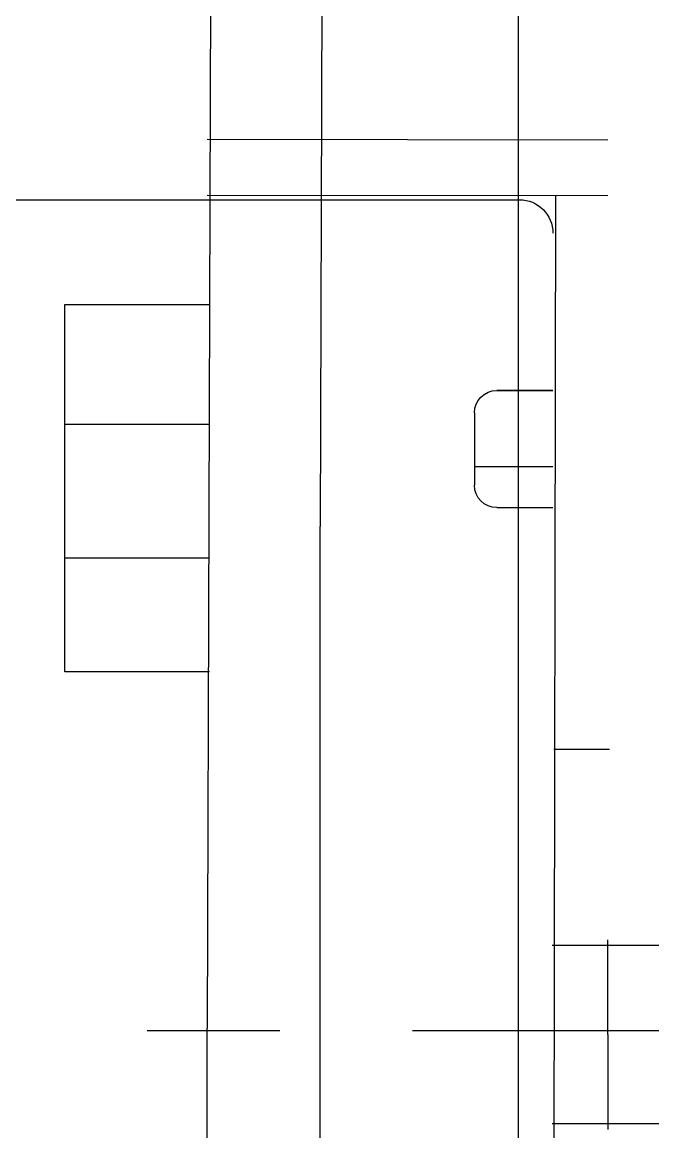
# Model space of a CAD drawing. Header units: millimetres. Extents: x 8981 to 59433, y 5244 to 14154.
# Drawn here: x 10527.3 to 10587.6, y 9290.9 to 9397.1 of the extents above; entities that cross this region are included whole.
import ezdxf

# ---------------------------------------------------------------- set-up
doc = ezdxf.new("R2010")
doc.units = ezdxf.units.MM
doc.linetypes.add('CENTERX2', pattern=[101.6, 63.5, -12.7, 12.7, -12.7])
doc.linetypes.add('DASHED', pattern=[19.05, 12.7, -6.35])
for name, color, linetype in [('2虚线层', 6, 'DASHED'), ('3中心线层', 1, 'CENTERX2'), ('6细线层', 4, 'Continuous')]:
    doc.layers.add(name, color=color, linetype=linetype)

# ---------------------------------------------------------------- blocks, each defined once
blk = doc.blocks.new('G$CE91B29D6')
at = {"layer": '3中心线层'}
blk.add_line((383.04, 0), (-78.59, 0), dxfattribs=at)
at = {"layer": '6细线层'}
for p, q in [((169.69, -251.52), (169.69, 249.22)), ((188.11, 231.01), (188.67, 48.25)), ((198.89, 195.71), (199.49, 0.24)), ((199.49, 85.31), (161.14, 85.25)), ((199.49, 79.95), (161.15, 79.91)), ((166.16, 79.92), (166.41, -76.31)), ((379.84, 79.51), (169.61, 79.51)), ((213.11, 69.47), (199.28, 69.47)), ((213.11, 34.32), (213.11, 69.47)), ((171.79, 61.26), (166.41, 61.26)), ((166.41, 61.26), (171.79, 61.26)), ((171.79, 61.26), (166.41, 61.26)), ((173.93, 59.12), (173.93, 52.19)), ((199.31, 58), (213.11, 58)), ((173.93, 53.99), (166.41, 53.99)), ((171.79, 50.06), (166.41, 50.06)), ((188.78, -197.54), (188.67, 48.25)), ((199.36, 45.2), (213.11, 45.2)), ((199.28, 34.32), (213.11, 34.32)), ((166.32, 26.93), (160.99, 26.92)), ((161.15, -0.37), (161.15, 8.7)), ((81.35, 8.16), (166.49, 8.16)), ((199.49, -197.54), (199.49, 0.24)), ((161.15, -0.37), (161.15, -9.45)), ((81.33, -8.91), (166.49, -8.91))]:
    blk.add_line(p, q, dxfattribs=at)
for centre, radius, start, end in [((169.61, 76.31), 3.2, 90, 180), ((171.79, 59.12), 2.13, 0, 90), ((171.79, 52.19), 2.13, 270, 0)]:
    blk.add_arc(centre, radius, start, end, dxfattribs=at)

msp = doc.modelspace()

# ---------------------------------------------------------------- block references
at = {"layer": '2虚线层', "ltscale": 2, "xscale": -1}
msp.add_blockref('G$CE91B29D6', (10744.454, 9300.565), dxfattribs=at)

doc.saveas('drawing.dxf')
